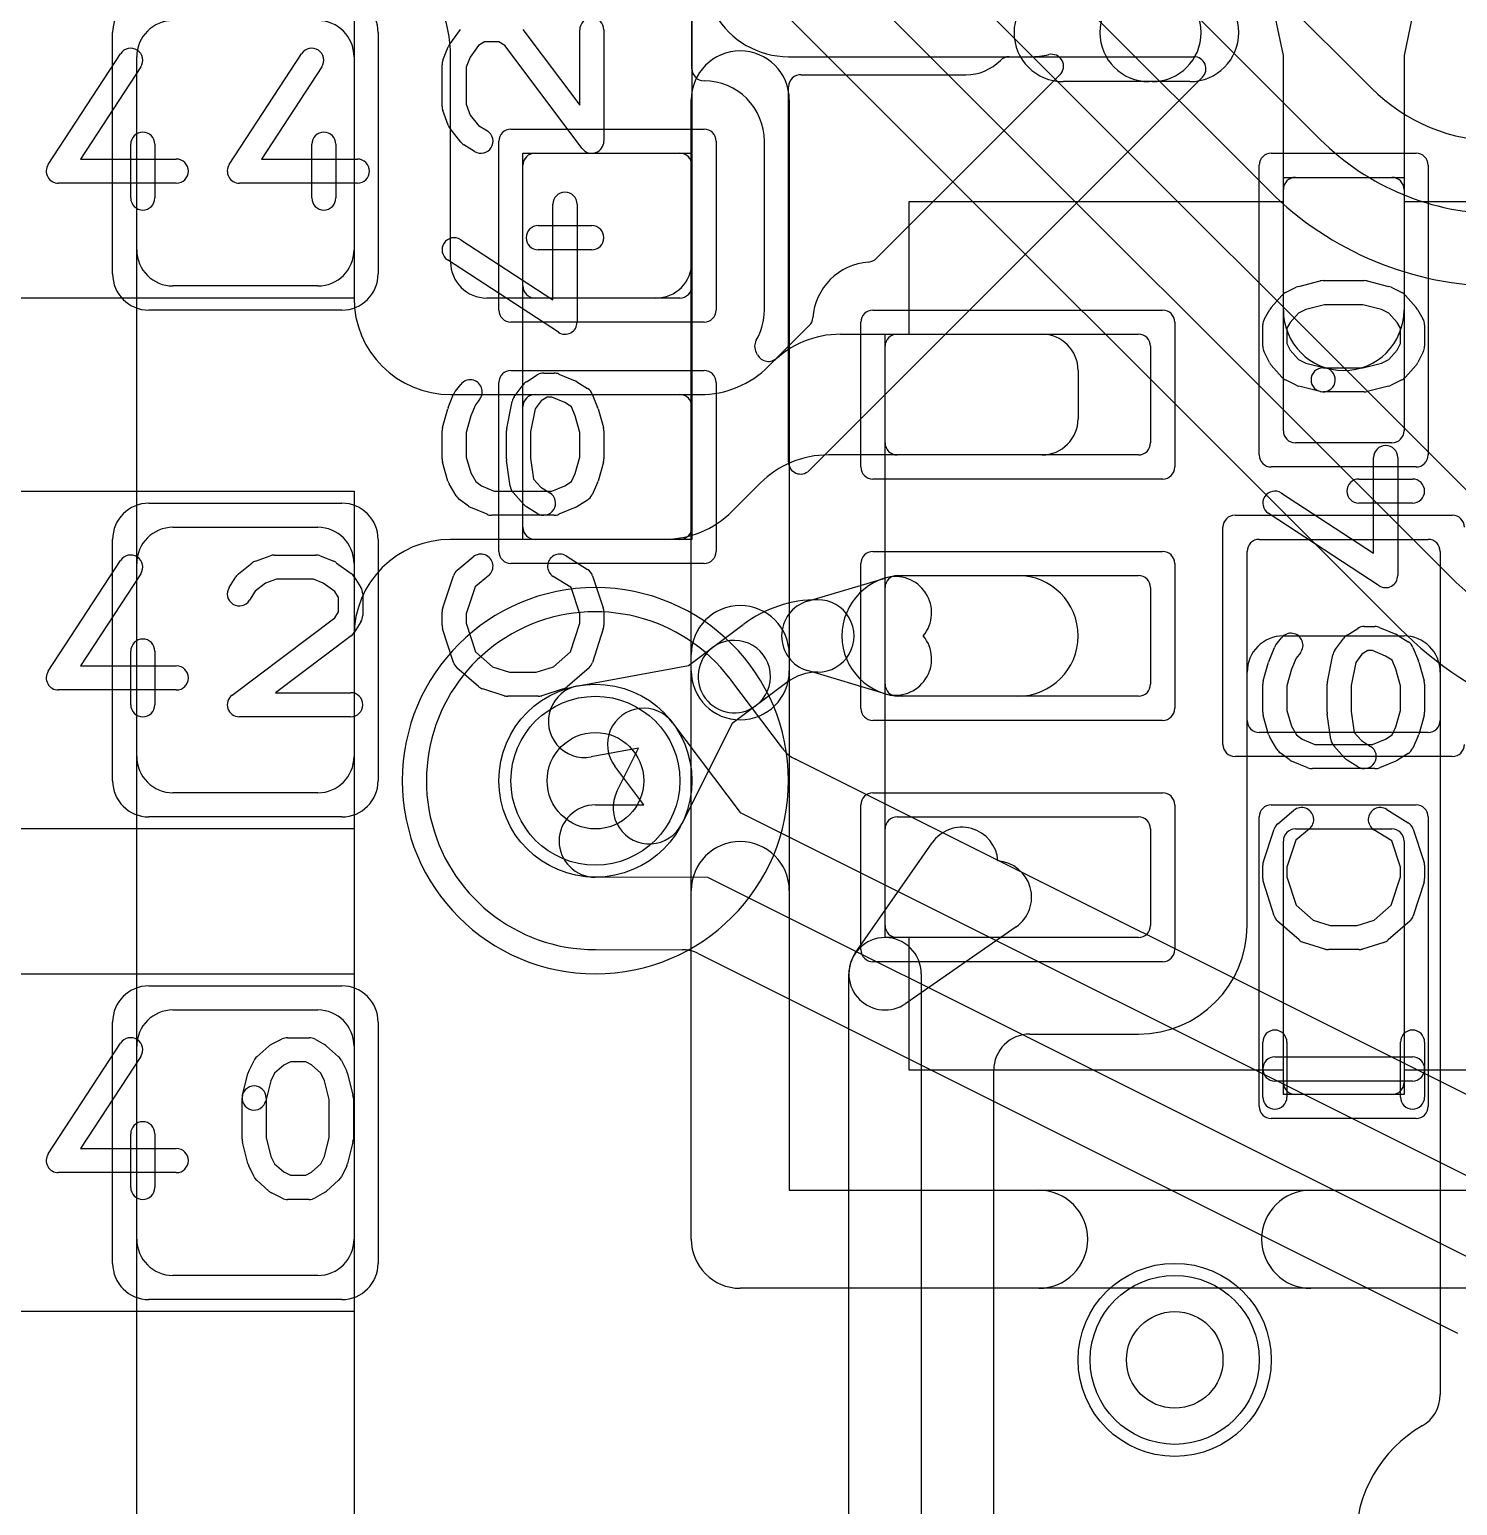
# Model space of a CAD drawing. Extents: x -3.9 to 29.3, y -3.9 to 20.
# Drawn here: x 5.028 to 7.986, y 4.298 to 7.356 of the extents above; entities that cross this region are included whole.
import ezdxf

# ---------------------------------------------------------------- set-up
doc = ezdxf.new("R2010")
doc.units = 0
for name, color, linetype in [('Hole', 1, 'CONTINUOUS'), ('L1', 3, 'CONTINUOUS'), ('L2', 3, 'CONTINUOUS'), ('L3', 3, 'CONTINUOUS'), ('L4', 3, 'CONTINUOUS'), ('MetalMask-A', 176, 'CONTINUOUS'), ('PartsArea-A', 111, 'CONTINUOUS'), ('PartsSilk-A', 221, 'CONTINUOUS'), ('Resist-A', 2, 'CONTINUOUS'), ('Resist-B', 2, 'CONTINUOUS'), ('Silk-A', 140, 'CONTINUOUS')]:
    doc.layers.add(name, color=color, linetype=linetype)

msp = doc.modelspace()

# ---------------------------------------------------------------- linework, layer by layer
at = {"layer": 'Hole'}
for centre in [(6.2, 5.8), (7.4, 4.6)]:
    msp.add_circle(centre, 0.1, dxfattribs=at)
at = {"layer": 'L1'}
for p, q in [((7.625, 7.30281), (7.57868, 7.52499)), ((7.92132, 7.52499), (7.875, 7.30281)), ((6.4, 7.39499), (6.4, 6.87501)), ((5.25, 3.7), (5.25, 7.30003)), ((5.25, 6.9), (5.25, 7.3)), ((5.7, 7.30003), (5.7, 6.8)), ((5.7, 7.3), (5.7, 6.9)), ((5.90004, 6.87501), (5.90004, 7.3)), ((7.625, 6.775), (7.625, 7.30281)), ((7.875, 7.30281), (7.875, 6.775)), ((6.075, 7.1), (6.375, 7.1)), ((6.05, 6.825), (6.05, 7.075)), ((6.4, 7.075), (6.4, 6.825)), ((7.65, 7.05), (7.85, 7.05)), ((7.625, 6.525), (7.625, 7.025)), ((7.875, 7.025), (7.875, 6.525)), ((5.625, 6.825), (5.325, 6.825)), ((6.32503, 6.80004), (5.97501, 6.80004)), ((6.375, 6.8), (6.075, 6.8)), ((6.70784, 6.725), (7.12503, 6.725)), ((6.8, 6.5), (6.8, 6.7)), ((6.825, 6.725), (7.325, 6.725)), ((7.35, 6.7), (7.35, 6.5)), ((6.55858, 6.65858), (6.56642, 6.66642)), ((7.2, 6.65003), (7.2, 6.54997)), ((5.9, 6.6), (6.41716, 6.6)), ((6.05, 6.325), (6.05, 6.575)), ((6.075, 6.6), (6.375, 6.6)), ((6.4, 6.575), (6.4, 6.325)), ((7.85, 6.5), (7.65, 6.5)), ((7.12503, 6.475), (6.68284, 6.475)), ((7.325, 6.475), (6.825, 6.475)), ((6.54142, 6.41642), (6.48358, 6.35858)), ((5.325, 6.325), (5.625, 6.325)), ((6.34216, 6.3), (5.9, 6.3)), ((6.375, 6.3), (6.075, 6.3)), ((7.575, 6.3), (7.925, 6.3)), ((7.55, 5.925), (7.55, 6.275)), ((7.95, 6.275), (7.95, 5.925)), ((5.25, 5.85), (5.25, 6.25)), ((5.7, 6.25), (5.7, 5.85)), ((6.63928, 6.17187), (6.79999, 6.21978)), ((6.825, 6.225), (7.325, 6.225)), ((6.83571, 6.225), (7.075, 6.225)), ((6.8, 6), (6.8, 6.2)), ((7.35, 6.2), (7.35, 6)), ((6.44271, 6.07579), (6.50644, 6.12358)), ((5.7, 6.1), (5.7, 3.7)), ((7.62501, 6.1), (7.87499, 6.1)), ((6.39313, 6.0386), (6.44271, 6.07579)), ((6.16405, 5.99674), (6.39313, 6.0386)), ((6.79999, 5.98022), (6.63928, 6.02813)), ((7.55004, 5.5), (7.55004, 6.02503)), ((7.94996, 6.02503), (7.94996, 4.52809)), ((6.59644, 6.00358), (6.53271, 5.95579)), ((7.325, 5.975), (6.825, 5.975)), ((7.075, 5.975), (6.83571, 5.975)), ((6.53271, 5.95579), (6.48312, 5.9186)), ((6.48312, 5.9186), (6.37881, 5.7104)), ((7.925, 5.9), (7.575, 5.9)), ((6.2896, 5.8672), (6.19101, 5.84918)), ((6.24471, 5.7776), (6.2896, 5.8672)), ((5.625, 5.775), (5.325, 5.775)), ((6.825, 5.725), (7.325, 5.725)), ((6.8, 5.5), (6.8, 5.7)), ((7.35, 5.7), (7.35, 5.5)), ((7.65, 5.7), (7.85, 5.7)), ((6.73843, 5.44282), (6.89738, 5.67136)), ((7.625, 5.175), (7.625, 5.675)), ((7.875, 5.675), (7.875, 5.175)), ((7.325, 5.475), (6.825, 5.475)), ((7.07136, 5.49738), (6.84282, 5.33843)), ((6.725, 4), (6.725, 5.4)), ((6.875, 5.4), (6.875, 4)), ((5.325, 5.325), (5.625, 5.325)), ((7.10001, 5.27496), (7.325, 5.27496)), ((5.25, 4.85), (5.25, 5.25)), ((5.7, 5.25), (5.7, 4.85)), ((7.02504, 2.77497), (7.02504, 5.19999)), ((7.85, 5.15), (7.65, 5.15)), ((5.625, 4.775), (5.325, 4.775))]:
    msp.add_line(p, q, dxfattribs=at)
for centre in [(6.2, 5.8), (7.4, 4.6)]:
    msp.add_circle(centre, 0.2, dxfattribs=at)
for centre, radius, start, end in [((5.625, 7.3), 0.27504, 0, 90), ((5.32497, 7.30003), 0.07497, 90, 180), ((5.325, 7.3), 0.075, 90, 180), ((5.625, 7.3), 0.075, 0, 90), ((5.62503, 7.30003), 0.07497, 0, 90), ((6.075, 7.075), 0.025, 90, 180), ((6.375, 7.075), 0.025, 0, 90), ((7.65, 7.025), 0.025, 90, 180), ((7.85, 7.025), 0.025, 0, 90), ((5.325, 6.9), 0.075, 180, -90), ((5.625, 6.9), 0.075, -90, 0), ((5.97501, 6.87501), 0.07497, 180, -90), ((6.32503, 6.87501), 0.07497, -90, 0), ((6.075, 6.825), 0.025, 180, -90), ((6.375, 6.825), 0.025, -90, 0), ((5.9, 6.8), 0.2, 180, -90), ((7.75, 6.775), 0.125, 180, 0), ((6.70784, 6.525), 0.2, 90, 135), ((6.825, 6.7), 0.025, 90, 180), ((7.12503, 6.65003), 0.07497, 0, 90), ((7.325, 6.7), 0.025, 0, 90), ((6.41716, 6.8), 0.2, -90, -45), ((6.075, 6.575), 0.025, 90, 180), ((6.375, 6.575), 0.025, 0, 90), ((7.12503, 6.54997), 0.07497, -90, 0), ((7.65, 6.525), 0.025, 180, -90), ((7.85, 6.525), 0.025, -90, 0), ((6.825, 6.5), 0.025, 180, -90), ((7.325, 6.5), 0.025, -90, 0), ((6.68284, 6.275), 0.2, 90, 135), ((6.34216, 6.5), 0.2, -90, -45), ((5.325, 6.25), 0.075, 90, 180), ((5.625, 6.25), 0.075, 0, 90), ((5.9, 6.1), 0.2, 90, 180), ((6.075, 6.325), 0.025, 180, -90), ((6.375, 6.325), 0.025, -90, 0), ((7.575, 6.275), 0.025, 90, 180), ((7.925, 6.275), 0.025, 0, 90), ((6.83571, 6.1), 0.125, 90, -90), ((6.82142, 6.14791), 0.075, -39.70384, 106.60009), ((6.825, 6.2), 0.025, 90, 180), ((7.075, 6.1), 0.125, -90, 90), ((7.325, 6.2), 0.025, 0, 90), ((6.66071, 5.91788), 0.25712, 90.00223, 126.86864), ((6.66071, 6.1), 0.075, 106.60338, -106.60338), ((6.6607, 6.1), 0.075, -90, 90.00315), ((6.48771, 6.01579), 0.075, -53.1301, 126.87085), ((6.82142, 6.05209), 0.075, -106.60338, 39.70384), ((7.62501, 6.02503), 0.07497, 90, 180), ((7.87499, 6.02503), 0.07497, 0, 90), ((6.48771, 6.01579), 0.075, 126.8699, -53.13442), ((6.66071, 5.91788), 0.10712, 90.00535, 126.86776), ((6.17753, 5.92296), 0.075, 100.35404, -79.64361), ((6.825, 6), 0.025, 180, -90), ((7.325, 6), 0.025, -90, 0), ((7.575, 5.925), 0.025, 180, -90), ((7.925, 5.925), 0.025, -90, 0), ((5.325, 5.85), 0.075, 180, -90), ((5.625, 5.85), 0.075, -90, 0), ((6.31176, 5.744), 0.075, 153.3837, -26.6121), ((6.825, 5.7), 0.025, 90, 180), ((7.325, 5.7), 0.025, 0, 90), ((6.95895, 5.62854), 0.075, 3.99853, 145.18131), ((7.65, 5.675), 0.025, 90, 180), ((7.85, 5.675), 0.025, 0, 90), ((7.02854, 5.55895), 0.075, -55.1826, 86.00147), ((6.8, 5.4), 0.075, 0, 180), ((6.825, 5.5), 0.025, 180, -90), ((7.325, 5.5), 0.22504, -90, 0), ((7.325, 5.5), 0.025, -90, 0), ((6.8, 5.4), 0.075, 145.1826, -55.1826), ((5.325, 5.25), 0.075, 90, 180), ((5.625, 5.25), 0.075, 0, 90), ((7.10001, 5.19999), 0.07497, 90, 180), ((7.65, 5.175), 0.025, 180, -90), ((7.85, 5.175), 0.025, -90, 0), ((5.325, 4.85), 0.075, 180, -90), ((5.625, 4.85), 0.075, -90, 0), ((7.87498, 4.52809), 0.07498, -59.99163, 0), ((8.05, 4.22497), 0.27504, 120.00017, 179.99375)]:
    msp.add_arc(centre, radius, start, end, dxfattribs=at)
at = {"layer": 'L2'}
msp.add_circle((7.4, 4.6), 0.2, dxfattribs=at)
for start, end in [(90, -90), (-90, 90)]:
    msp.add_arc((6.2, 5.8), 0.40004, start, end, dxfattribs=at)
at = {"layer": 'L3'}
msp.add_circle((7.4, 4.6), 0.2, dxfattribs=at)
for start, end in [(90, -90), (-90, 90)]:
    msp.add_arc((6.2, 5.8), 0.40004, start, end, dxfattribs=at)
at = {"layer": 'L4'}
for p, q in [((7.80765, 7.23487), (6.50986, 8.53264)), ((6.40377, 8.42655), (7.70155, 7.12877)), ((7.59549, 7.02271), (6.2977, 8.32048)), ((6.1916, 8.21448), (8.07729, 6.32877)), ((7.97123, 6.22271), (6.08553, 8.10841)), ((5.97944, 8.00232), (7.86513, 6.11662)), ((6.58723, 5.86737), (6.48085, 6.00893)), ((6.3599, 5.92013), (6.49978, 5.73396)), ((8.18699, 5.05811), (6.61429, 5.84448)), ((6.30017, 5.74992), (6.23998, 5.83003)), ((6.19996, 5.75), (6.30017, 5.74992)), ((6.49978, 5.73396), (8.16731, 4.9002)), ((6.43269, 5.5998), (6.19984, 5.6)), ((8.10022, 4.76604), (6.43269, 5.5998)), ((6.19971, 5.44996), (6.2, 5.44996)), ((6.20006, 5.44996), (6.37949, 5.44981)), ((6.41303, 5.44189), (7.98571, 4.65554))]:
    msp.add_line(p, q, dxfattribs=at)
for centre in [(6.2, 5.8), (7.4, 4.6)]:
    msp.add_circle(centre, 0.2, dxfattribs=at)
for centre, radius, start, end in [((8.07279, 7.5), 0.37496, -135.00108, -90), ((8.07279, 7.5), 0.525, -135.00077, -90), ((8.07279, 7.5), 0.675, -135.0006, -90), ((8.44853, 6.7), 0.675, -135.0006, -90), ((6.2, 5.8), 0.35004, 37.05781, -90.08184), ((8.44853, 6.7), 0.82504, -135.00098, -90), ((6.53957, 6.05558), 0.07497, -143.45568, -142.80605), ((6.53962, 6.05552), 0.07497, -142.86568, -142.53858), ((6.2, 5.8), 0.35004, 36.69541, 36.84862), ((6.54078, 6.05397), 0.07497, -143.30283, -143.07355), ((6.29994, 5.87508), 0.075, 36.91879, -143.08024), ((6.64782, 5.91154), 0.07498, -143.90802, -116.56505), ((6.1999, 5.675), 0.075, 89.95416, -90.04803), ((6.19939, 5.37499), 0.07497, 89.90065, 89.91593), ((6.1999, 5.675), 0.22504, -90.09675, -90.04837), ((6.2, 5.37499), 0.07497, 89.95414, 90), ((6.37949, 5.37484), 0.07497, 63.42469, 90)]:
    msp.add_arc(centre, radius, start, end, dxfattribs=at)
at = {"layer": 'MetalMask-A'}
for p, q in [((5.25, 6.9), (5.25, 7.3)), ((5.7, 7.3), (5.7, 6.9)), ((6.075, 7.1), (6.375, 7.1)), ((6.05, 6.825), (6.05, 7.075)), ((6.4, 7.075), (6.4, 6.825)), ((7.65, 7.05), (7.85, 7.05)), ((7.625, 6.525), (7.625, 7.025)), ((7.875, 7.025), (7.875, 6.525)), ((5.625, 6.825), (5.325, 6.825)), ((6.375, 6.8), (6.075, 6.8)), ((6.8, 6.5), (6.8, 6.7)), ((6.825, 6.725), (7.325, 6.725)), ((7.35, 6.7), (7.35, 6.5)), ((6.05, 6.325), (6.05, 6.575)), ((6.075, 6.6), (6.375, 6.6)), ((6.4, 6.575), (6.4, 6.325)), ((7.85, 6.5), (7.65, 6.5)), ((7.325, 6.475), (6.825, 6.475)), ((5.325, 6.325), (5.625, 6.325)), ((6.375, 6.3), (6.075, 6.3)), ((7.575, 6.3), (7.925, 6.3)), ((7.55, 5.925), (7.55, 6.275)), ((7.95, 6.275), (7.95, 5.925)), ((5.25, 5.85), (5.25, 6.25)), ((5.7, 6.25), (5.7, 5.85)), ((6.825, 6.225), (7.325, 6.225)), ((6.8, 6), (6.8, 6.2)), ((7.35, 6.2), (7.35, 6)), ((7.325, 5.975), (6.825, 5.975)), ((7.925, 5.9), (7.575, 5.9)), ((5.625, 5.775), (5.325, 5.775)), ((6.825, 5.725), (7.325, 5.725)), ((6.8, 5.5), (6.8, 5.7)), ((7.35, 5.7), (7.35, 5.5)), ((7.65, 5.7), (7.85, 5.7)), ((7.625, 5.175), (7.625, 5.675)), ((7.875, 5.675), (7.875, 5.175)), ((7.325, 5.475), (6.825, 5.475)), ((5.325, 5.325), (5.625, 5.325)), ((5.25, 4.85), (5.25, 5.25)), ((5.7, 5.25), (5.7, 4.85)), ((7.85, 5.15), (7.65, 5.15)), ((5.625, 4.775), (5.325, 4.775))]:
    msp.add_line(p, q, dxfattribs=at)
for centre, radius, start, end in [((5.325, 7.3), 0.075, 90, 180), ((5.625, 7.3), 0.075, 0, 90), ((6.075, 7.075), 0.025, 90, 180), ((6.375, 7.075), 0.025, 0, 90), ((7.65, 7.025), 0.025, 90, 180), ((7.85, 7.025), 0.025, 0, 90), ((5.325, 6.9), 0.075, 180, -90), ((5.625, 6.9), 0.075, -90, 0), ((6.075, 6.825), 0.025, 180, -90), ((6.375, 6.825), 0.025, -90, 0), ((6.825, 6.7), 0.025, 90, 180), ((7.325, 6.7), 0.025, 0, 90), ((6.075, 6.575), 0.025, 90, 180), ((6.375, 6.575), 0.025, 0, 90), ((7.65, 6.525), 0.025, 180, -90), ((7.85, 6.525), 0.025, -90, 0), ((6.825, 6.5), 0.025, 180, -90), ((7.325, 6.5), 0.025, -90, 0), ((5.325, 6.25), 0.075, 90, 180), ((5.625, 6.25), 0.075, 0, 90), ((6.075, 6.325), 0.025, 180, -90), ((6.375, 6.325), 0.025, -90, 0), ((7.575, 6.275), 0.025, 90, 180), ((7.925, 6.275), 0.025, 0, 90), ((6.825, 6.2), 0.025, 90, 180), ((7.325, 6.2), 0.025, 0, 90), ((6.825, 6), 0.025, 180, -90), ((7.325, 6), 0.025, -90, 0), ((7.575, 5.925), 0.025, 180, -90), ((7.925, 5.925), 0.025, -90, 0), ((5.325, 5.85), 0.075, 180, -90), ((5.625, 5.85), 0.075, -90, 0), ((6.825, 5.7), 0.025, 90, 180), ((7.325, 5.7), 0.025, 0, 90), ((7.65, 5.675), 0.025, 90, 180), ((7.85, 5.675), 0.025, 0, 90), ((6.825, 5.5), 0.025, 180, -90), ((7.325, 5.5), 0.025, -90, 0), ((5.325, 5.25), 0.075, 90, 180), ((5.625, 5.25), 0.075, 0, 90), ((7.65, 5.175), 0.025, 180, -90), ((7.85, 5.175), 0.025, -90, 0), ((5.325, 4.85), 0.075, 180, -90), ((5.625, 4.85), 0.075, -90, 0)]:
    msp.add_arc(centre, radius, start, end, dxfattribs=at)
at = {"layer": 'PartsArea-A'}
for p, q in [((5.7, 7.4), (5.7, 6.8)), ((6.05, 6.3), (6.05, 7.1)), ((6.05, 7.1), (6.4, 7.1)), ((6.4, 7.1), (6.4, 6.3)), ((7.625, 7), (7.625, 7.05)), ((7.625, 7.05), (7.875, 7.05)), ((7.875, 7.05), (7.875, 7)), ((6.85, 6.725), (6.85, 7)), ((6.85, 7), (7.625, 7)), ((7.875, 7), (8.65, 7)), ((5.7, 6.8), (4.4, 6.8)), ((6.8, 6.725), (6.85, 6.725)), ((6.8, 5.475), (6.8, 6.725)), ((4.4, 6.4), (5.7, 6.4)), ((5.7, 6.4), (5.7, 5.7)), ((6.4, 6.3), (6.05, 6.3)), ((5.7, 5.7), (4.4, 5.7)), ((6.85, 5.475), (6.8, 5.475)), ((6.85, 5.2), (6.85, 5.475)), ((4.4, 5.4), (5.7, 5.4)), ((5.7, 5.4), (5.7, 4.7)), ((7.625, 5.2), (6.85, 5.2)), ((7.625, 5.15), (7.625, 5.2)), ((8.65, 5.2), (7.875, 5.2)), ((7.875, 5.2), (7.875, 5.15)), ((7.875, 5.15), (7.625, 5.15)), ((5.7, 4.7), (4.4, 4.7))]:
    msp.add_line(p, q, dxfattribs=at)
at = {"layer": 'PartsSilk-A'}
for p, q in [((5.8983, 7.32581), (5.92052, 7.35637)), ((6.04961, 7.3567), (6.16759, 7.19983)), ((6.16759, 7.19983), (6.16759, 7.35556)), ((6.21759, 7.35556), (6.21759, 7.125)), ((5.8842, 7.29261), (5.89531, 7.32039)), ((5.95811, 7.32304), (5.94057, 7.29893)), ((5.97013, 7.33056), (5.95811, 7.32304)), ((6.00024, 7.33056), (5.97013, 7.33056)), ((6.01244, 7.32293), (6.00024, 7.33056)), ((6.17261, 7.10997), (6.01244, 7.32293)), ((5.06657, 7.07663), (5.21657, 7.30626)), ((5.25843, 7.27892), (5.13369, 7.08796)), ((5.44157, 7.07663), (5.59157, 7.30626)), ((5.63343, 7.27892), (5.50869, 7.08796)), ((5.88241, 7.19722), (5.88241, 7.28333)), ((5.94057, 7.29893), (5.93241, 7.27852)), ((5.93241, 7.27852), (5.93241, 7.20162)), ((7.05686, 7.3), (7.43964, 7.3)), ((6.63241, 7.2625), (6.96759, 7.2625)), ((7.45732, 7.25732), (6.64268, 6.44268)), ((7.4312, 7.2484), (7.1688, 7.2484)), ((6.6, 6.46036), (6.6, 7.23772)), ((5.89503, 7.15813), (5.88392, 7.18868)), ((5.93241, 7.20162), (5.94061, 7.17908)), ((6.3984, 4.85), (6.3984, 7.21048)), ((6.6016, 7.21048), (6.6016, 4.9516)), ((5.94061, 7.17908), (5.9576, 7.15783)), ((5.9576, 7.15783), (5.97621, 7.1462)), ((5.92122, 7.12327), (5.899, 7.15105)), ((5.2375, 7.00741), (5.2375, 7.11852)), ((5.2875, 7.11852), (5.2875, 7.00741)), ((5.6125, 7.00741), (5.6125, 7.11852)), ((5.6625, 7.11852), (5.6625, 7.00741)), ((5.94971, 7.1038), (5.92749, 7.11769)), ((5.13369, 7.08796), (5.33194, 7.08796)), ((5.50869, 7.08796), (5.70694, 7.08796)), ((5.33194, 7.03796), (5.0875, 7.03796)), ((5.70694, 7.03796), (5.4625, 7.03796)), ((6.11204, 6.79619), (6.11204, 6.99444)), ((6.16204, 6.99444), (6.16204, 6.75)), ((6.08148, 6.95), (6.19259, 6.95)), ((5.92108, 6.92093), (6.11204, 6.79619)), ((6.19259, 6.9), (6.08148, 6.9)), ((6.12337, 6.72907), (5.89374, 6.87907)), ((7.62956, 6.81125), (7.65178, 6.82236)), ((7.6569, 6.82425), (7.70135, 6.83536)), ((7.70741, 6.83611), (7.79259, 6.83611)), ((7.79865, 6.83536), (7.8431, 6.82425)), ((7.84822, 6.82236), (7.87044, 6.81125)), ((7.59983, 6.7805), (7.62205, 6.8055)), ((7.87795, 6.8055), (7.90017, 6.7805)), ((7.5857, 6.75684), (7.59681, 6.77629)), ((7.65623, 6.76868), (7.63894, 6.74923)), ((7.67169, 6.77641), (7.65623, 6.76868)), ((7.71049, 6.78611), (7.67169, 6.77641)), ((7.78951, 6.78611), (7.71049, 6.78611)), ((7.82831, 6.77641), (7.78951, 6.78611)), ((7.84377, 6.76868), (7.82831, 6.77641)), ((7.86106, 6.74923), (7.84377, 6.76868)), ((7.90319, 6.77629), (7.9143, 6.75684)), ((7.58241, 6.7), (7.58241, 6.74444)), ((7.63894, 6.74923), (7.63241, 6.7378)), ((7.63241, 6.7378), (7.63241, 6.7059)), ((7.86759, 6.7378), (7.86106, 6.74923)), ((7.86759, 6.7059), (7.86759, 6.7378)), ((7.91759, 6.74444), (7.91759, 6.7)), ((7.63241, 6.7059), (7.6394, 6.69192)), ((7.8606, 6.69192), (7.86759, 6.7059)), ((7.59616, 6.6666), (7.58505, 6.68882)), ((7.6394, 6.69192), (7.65623, 6.67299)), ((7.65623, 6.67299), (7.67169, 6.66526)), ((7.82831, 6.66526), (7.84377, 6.67299)), ((7.84377, 6.67299), (7.8606, 6.69192)), ((7.91495, 6.68882), (7.90384, 6.6666)), ((6.05713, 6.62676), (6.07935, 6.64064)), ((6.09259, 6.64444), (6.11481, 6.64444)), ((6.12442, 6.64252), (6.15776, 6.62864)), ((7.62205, 6.63617), (7.59983, 6.66117)), ((7.67169, 6.66526), (7.71347, 6.65481)), ((7.70741, 6.65556), (7.78951, 6.65556)), ((7.78951, 6.65556), (7.82831, 6.66526)), ((7.90017, 6.66117), (7.87795, 6.63617)), ((5.91011, 6.60729), (5.92122, 6.62118)), ((6.03176, 6.59544), (6.05028, 6.62044)), ((6.1614, 6.62676), (6.18362, 6.61287)), ((7.65178, 6.61931), (7.62956, 6.63042)), ((7.70135, 6.60631), (7.6569, 6.61742)), ((7.79259, 6.60556), (7.70741, 6.60556)), ((7.8431, 6.61742), (7.79865, 6.60631)), ((7.87044, 6.63042), (7.84822, 6.61931)), ((5.89531, 6.57317), (5.90642, 6.60095)), ((5.95147, 6.57895), (5.94221, 6.55579)), ((5.96026, 6.58994), (5.95147, 6.57895)), ((6.01623, 6.5299), (6.02734, 6.58546)), ((6.08764, 6.58687), (6.07527, 6.57017)), ((6.09976, 6.59444), (6.08764, 6.58687)), ((6.10981, 6.59444), (6.09976, 6.59444)), ((6.13664, 6.58327), (6.10981, 6.59444)), ((6.15019, 6.5748), (6.13664, 6.58327)), ((6.15779, 6.55579), (6.15019, 6.5748)), ((6.19358, 6.60095), (6.20469, 6.57317)), ((5.88337, 6.53187), (5.89448, 6.57076)), ((5.94221, 6.55579), (5.93241, 6.5215)), ((6.07527, 6.57017), (6.06574, 6.52252)), ((6.16759, 6.5215), (6.15779, 6.55579)), ((6.20552, 6.57076), (6.21663, 6.53187)), ((5.88241, 6.46667), (5.88241, 6.525)), ((5.93241, 6.5215), (5.93241, 6.47017)), ((6.01574, 6.46667), (6.01574, 6.525)), ((6.06574, 6.52252), (6.06574, 6.46842)), ((6.16759, 6.47017), (6.16759, 6.5215)), ((6.21759, 6.525), (6.21759, 6.46667)), ((5.89448, 6.42091), (5.88337, 6.4598)), ((5.93241, 6.47017), (5.94167, 6.43775)), ((6.02339, 6.41041), (6.01598, 6.46319)), ((6.06574, 6.46842), (6.07186, 6.42485)), ((6.15792, 6.43633), (6.16759, 6.47017)), ((6.21663, 6.4598), (6.20552, 6.42091)), ((7.81204, 6.27119), (7.81204, 6.46944)), ((7.86204, 6.46944), (7.86204, 6.225)), ((5.94167, 6.43775), (5.95231, 6.4198)), ((6.07186, 6.42485), (6.08667, 6.40818)), ((6.15063, 6.41992), (6.15792, 6.43633)), ((7.78148, 6.425), (7.89259, 6.425)), ((5.91182, 6.39004), (5.89701, 6.41504)), ((5.95231, 6.4198), (5.96435, 6.41077)), ((5.96435, 6.41077), (5.99019, 6.4)), ((5.99019, 6.4), (6.10981, 6.4)), ((6.05168, 6.37228), (6.02946, 6.39728)), ((6.08667, 6.40818), (6.10584, 6.3962)), ((6.10981, 6.4), (6.13664, 6.41118)), ((6.13664, 6.41118), (6.15063, 6.41992)), ((6.20433, 6.41763), (6.19322, 6.39263)), ((7.62108, 6.39593), (7.81204, 6.27119)), ((5.93685, 6.36889), (5.91833, 6.38278)), ((5.97558, 6.35192), (5.94224, 6.36581)), ((6.07934, 6.3538), (6.05712, 6.36769)), ((6.15776, 6.36581), (6.12442, 6.35192)), ((6.18362, 6.38158), (6.1614, 6.36769)), ((7.89259, 6.375), (7.78148, 6.375)), ((6.11481, 6.35), (5.98519, 6.35)), ((7.82337, 6.20407), (7.59374, 6.35407)), ((5.06657, 6.02663), (5.21657, 6.25626)), ((5.46077, 6.22878), (5.48855, 6.251)), ((5.49563, 6.25497), (5.52618, 6.26608)), ((5.53472, 6.26759), (5.62083, 6.26759)), ((5.63011, 6.2658), (5.65789, 6.25469)), ((5.66331, 6.2517), (5.69387, 6.22948)), ((5.91363, 6.23588), (5.94696, 6.26365)), ((6.13918, 6.26564), (6.18362, 6.23787)), ((5.25843, 6.22892), (5.13369, 6.03796)), ((5.4413, 6.20029), (5.45519, 6.22251)), ((5.51658, 6.20939), (5.49533, 6.1924)), ((5.53912, 6.21759), (5.51658, 6.20939)), ((5.61602, 6.21759), (5.53912, 6.21759)), ((5.63643, 6.20943), (5.61602, 6.21759)), ((5.66054, 6.19189), (5.63643, 6.20943)), ((5.70037, 6.22251), (5.71426, 6.20029)), ((5.88369, 6.1579), (5.90591, 6.22457)), ((5.97896, 6.22523), (5.9511, 6.20202)), ((6.1495, 6.20023), (6.11268, 6.22324)), ((6.19409, 6.22457), (6.21631, 6.1579)), ((5.49533, 6.1924), (5.4837, 6.17379)), ((5.66806, 6.17987), (5.66054, 6.19189)), ((5.66806, 6.14976), (5.66806, 6.17987)), ((5.71806, 6.18704), (5.71806, 6.14259)), ((5.9511, 6.20202), (5.93241, 6.14594)), ((6.16759, 6.14594), (6.1495, 6.20023)), ((5.66043, 6.13756), (5.66806, 6.14976)), ((5.88241, 6.12222), (5.88241, 6.15)), ((6.21759, 6.15), (6.21759, 6.12222)), ((5.44747, 5.97739), (5.66043, 6.13756)), ((5.71426, 6.12934), (5.70037, 6.10712)), ((5.93241, 6.14594), (5.93241, 6.12612)), ((5.93241, 6.12612), (5.95132, 6.06702)), ((6.14868, 6.06702), (6.16759, 6.12612)), ((6.16759, 6.12612), (6.16759, 6.14594)), ((7.79259, 6.11944), (7.81481, 6.11944)), ((7.82442, 6.11752), (7.85776, 6.10364)), ((5.6942, 6.10039), (5.53733, 5.98241)), ((5.90582, 6.04516), (5.8836, 6.1146)), ((6.2164, 6.1146), (6.19418, 6.04516)), ((7.61011, 6.08229), (7.62122, 6.09618)), ((7.73176, 6.07044), (7.75028, 6.09544)), ((7.75713, 6.10176), (7.77935, 6.11564)), ((7.8614, 6.10176), (7.88362, 6.08787)), ((5.2375, 5.95741), (5.2375, 6.06852)), ((5.2875, 6.06852), (5.2875, 5.95741)), ((5.95132, 6.06702), (5.98656, 6.03618)), ((6.11344, 6.03618), (6.14868, 6.06702)), ((7.59531, 6.04817), (7.60642, 6.07595)), ((7.66026, 6.06494), (7.65147, 6.05395)), ((7.71623, 6.0049), (7.72734, 6.06046)), ((7.78764, 6.06187), (7.77527, 6.04517)), ((7.79976, 6.06944), (7.78764, 6.06187)), ((7.80981, 6.06944), (7.79976, 6.06944)), ((7.83664, 6.05827), (7.80981, 6.06944)), ((7.85019, 6.0498), (7.83664, 6.05827)), ((7.89358, 6.07595), (7.90469, 6.04817)), ((5.13369, 6.03796), (5.33194, 6.03796)), ((5.95761, 5.99508), (5.91317, 6.03397)), ((5.98656, 6.03618), (6.02234, 6.025)), ((6.02234, 6.025), (6.07766, 6.025)), ((6.07766, 6.025), (6.11344, 6.03618)), ((6.18683, 6.03397), (6.14239, 5.99508)), ((7.58337, 6.00687), (7.59448, 6.04576)), ((7.64221, 6.03079), (7.63241, 5.9965)), ((7.65147, 6.05395), (7.64221, 6.03079)), ((7.77527, 6.04517), (7.76574, 5.99752)), ((7.85779, 6.03079), (7.85019, 6.0498)), ((7.86759, 5.9965), (7.85779, 6.03079)), ((7.90552, 6.04576), (7.91663, 6.00687)), ((7.58241, 5.94167), (7.58241, 6)), ((7.63241, 5.9965), (7.63241, 5.94517)), ((7.71574, 5.94167), (7.71574, 6)), ((7.76574, 5.99752), (7.76574, 5.94342)), ((7.86759, 5.94517), (7.86759, 5.9965)), ((7.91759, 6), (7.91759, 5.94167)), ((5.33194, 5.98796), (5.0875, 5.98796)), ((5.53733, 5.98241), (5.69306, 5.98241)), ((6.01106, 5.97614), (5.96661, 5.99003)), ((6.08148, 5.975), (6.01852, 5.975)), ((6.13339, 5.99003), (6.08894, 5.97614)), ((7.59448, 5.89591), (7.58337, 5.9348)), ((7.63241, 5.94517), (7.64167, 5.91275)), ((7.72339, 5.88541), (7.71598, 5.93819)), ((7.76574, 5.94342), (7.77186, 5.89985)), ((7.85792, 5.91133), (7.86759, 5.94517)), ((7.91663, 5.9348), (7.90552, 5.89591)), ((5.69306, 5.93241), (5.4625, 5.93241)), ((7.64167, 5.91275), (7.65231, 5.8948)), ((7.85063, 5.89492), (7.85792, 5.91133)), ((7.61182, 5.86504), (7.59701, 5.89004)), ((7.65231, 5.8948), (7.66435, 5.88577)), ((7.66435, 5.88577), (7.69019, 5.875)), ((7.69019, 5.875), (7.80981, 5.875)), ((7.75168, 5.84728), (7.72946, 5.87228)), ((7.77186, 5.89985), (7.78667, 5.88318)), ((7.78667, 5.88318), (7.80584, 5.8712)), ((7.80981, 5.875), (7.83664, 5.88618)), ((7.83664, 5.88618), (7.85063, 5.89492)), ((7.90433, 5.89263), (7.89322, 5.86763)), ((7.63685, 5.84389), (7.61833, 5.85778)), ((7.67558, 5.82692), (7.64224, 5.84081)), ((7.77934, 5.8288), (7.75712, 5.84269)), ((7.85776, 5.84081), (7.82442, 5.82692)), ((7.88362, 5.85658), (7.8614, 5.84269)), ((7.81481, 5.825), (7.68519, 5.825)), ((7.61363, 5.71088), (7.64696, 5.73865)), ((7.83918, 5.74064), (7.88362, 5.71287)), ((7.58369, 5.6329), (7.60591, 5.69957)), ((7.67896, 5.70023), (7.6511, 5.67702)), ((7.8495, 5.67523), (7.81268, 5.69824)), ((7.89409, 5.69957), (7.91631, 5.6329)), ((7.6511, 5.67702), (7.63241, 5.62094)), ((7.86759, 5.62094), (7.8495, 5.67523)), ((7.58241, 5.59722), (7.58241, 5.625)), ((7.63241, 5.62094), (7.63241, 5.60112)), ((7.63241, 5.60112), (7.65132, 5.54202)), ((7.84868, 5.54202), (7.86759, 5.60112)), ((7.86759, 5.60112), (7.86759, 5.62094)), ((7.91759, 5.625), (7.91759, 5.59722)), ((7.60582, 5.52016), (7.5836, 5.5896)), ((7.9164, 5.5896), (7.89418, 5.52016)), ((7.65132, 5.54202), (7.68656, 5.51118)), ((7.81344, 5.51118), (7.84868, 5.54202)), ((7.65761, 5.47008), (7.61317, 5.50897)), ((7.68656, 5.51118), (7.72234, 5.5)), ((7.77766, 5.5), (7.81344, 5.51118)), ((7.88683, 5.50897), (7.84239, 5.47008)), ((7.72234, 5.5), (7.77766, 5.5)), ((7.71106, 5.45114), (7.66661, 5.46503)), ((7.78148, 5.45), (7.71852, 5.45)), ((7.83339, 5.46503), (7.78894, 5.45114)), ((5.5291, 5.25384), (5.55132, 5.26495)), ((5.5625, 5.26759), (5.60694, 5.26759)), ((5.61934, 5.2643), (5.63879, 5.25319)), ((5.06657, 5.02663), (5.21657, 5.25626)), ((5.49867, 5.22795), (5.52367, 5.25017)), ((5.643, 5.25017), (5.668, 5.22795)), ((7.58241, 5.14444), (7.58241, 5.25833)), ((7.63241, 5.25833), (7.63241, 5.14444)), ((7.86759, 5.14444), (7.86759, 5.25833)), ((7.91759, 5.25833), (7.91759, 5.14444)), ((5.25843, 5.22892), (5.13369, 5.03796)), ((5.48181, 5.19822), (5.49292, 5.22044)), ((5.55442, 5.2106), (5.53549, 5.19377)), ((5.5684, 5.21759), (5.55442, 5.2106)), ((5.6003, 5.21759), (5.5684, 5.21759)), ((5.61173, 5.21106), (5.6003, 5.21759)), ((5.63118, 5.19377), (5.61173, 5.21106)), ((5.67375, 5.22044), (5.68486, 5.19822)), ((7.60741, 5.22778), (7.89259, 5.22778)), ((5.46881, 5.14865), (5.47992, 5.1931)), ((5.52776, 5.17831), (5.51731, 5.13653)), ((5.53549, 5.19377), (5.52776, 5.17831)), ((5.63891, 5.17831), (5.63118, 5.19377)), ((5.64861, 5.13951), (5.63891, 5.17831)), ((5.68675, 5.1931), (5.69786, 5.14865)), ((7.89259, 5.17778), (7.60741, 5.17778)), ((5.46806, 5.05741), (5.46806, 5.14259)), ((5.51806, 5.14259), (5.51806, 5.06049)), ((5.64861, 5.06049), (5.64861, 5.13951)), ((5.69861, 5.14259), (5.69861, 5.05741)), ((5.2375, 4.95741), (5.2375, 5.06852)), ((5.2875, 5.06852), (5.2875, 4.95741)), ((5.47992, 5.0069), (5.46881, 5.05135)), ((5.51806, 5.06049), (5.52776, 5.02169)), ((5.63891, 5.02169), (5.64861, 5.06049)), ((5.69786, 5.05135), (5.68675, 5.0069)), ((5.13369, 5.03796), (5.33194, 5.03796)), ((5.52776, 5.02169), (5.53549, 5.00623)), ((5.63118, 5.00623), (5.63891, 5.02169)), ((5.33194, 4.98796), (5.0875, 4.98796)), ((5.49292, 4.97956), (5.48181, 5.00178)), ((5.53549, 5.00623), (5.55442, 4.9894)), ((5.55442, 4.9894), (5.5684, 4.98241)), ((5.6003, 4.98241), (5.61173, 4.98894)), ((5.61173, 4.98894), (5.63118, 5.00623)), ((5.68486, 5.00178), (5.67375, 4.97956)), ((5.52367, 4.94983), (5.49867, 4.97205)), ((5.5684, 4.98241), (5.6003, 4.98241)), ((5.668, 4.97205), (5.643, 4.94983)), ((5.55132, 4.93505), (5.5291, 4.94616)), ((5.60694, 4.93241), (5.5625, 4.93241)), ((5.63879, 4.94681), (5.61934, 4.9357)), ((6.6016, 4.9516), (8.8984, 4.9516)), ((9, 4.7484), (6.5, 4.7484))]:
    msp.add_line(p, q, dxfattribs=at)
for centre, radius, start, end in [((7.1688, 7.35), 0.1016, 90, -90), ((7.4312, 7.35), 0.1016, -90, 90), ((6.19259, 7.35556), 0.025, 0, 180), ((5.2375, 7.29259), 0.025, -33.14974, 146.84644), ((5.6125, 7.29259), 0.025, -33.14974, 146.84644), ((5.91852, 7.31111), 0.025, 143.98274, 158.20215), ((6.5, 7.21048), 0.1016, 0, 180), ((5.90741, 7.28333), 0.025, 158.2071, 180), ((6.96759, 7.3625), 0.1, -90, -44.42471), ((7.05686, 7.275), 0.025, 90, 135.56727), ((7.43964, 7.275), 0.025, -45, 90), ((6.625, 7.23772), 0.025, 86.60663, 180), ((6.63241, 7.3625), 0.1, -93.39977, -90), ((5.90741, 7.19722), 0.025, 180, -160.01539), ((5.91852, 7.16667), 0.025, -160.02081, -141.34522), ((5.2625, 7.11852), 0.025, 0, 180), ((5.6375, 7.11852), 0.025, 0, 180), ((5.96296, 7.125), 0.025, -122.00538, 57.98998), ((5.94074, 7.13889), 0.025, -141.33303, -122.01002), ((6.19259, 7.125), 0.025, -143.0476, 0), ((5.0875, 7.06296), 0.025, 146.85026, -90), ((5.33194, 7.06296), 0.025, -90, 90), ((5.4625, 7.06296), 0.025, 146.85026, -90), ((5.70694, 7.06296), 0.025, -90, 90), ((5.2625, 7.00741), 0.025, 180, 0), ((5.6375, 7.00741), 0.025, 180, 0), ((6.13704, 6.99444), 0.025, 0, 180), ((6.08148, 6.925), 0.025, 90, -90), ((6.19259, 6.925), 0.025, -90, 90), ((5.90741, 6.9), 0.025, 56.85026, -123.15356), ((7.66296, 6.8), 0.025, 104.03068, 116.56505), ((7.70741, 6.81111), 0.025, 90, 104.03068), ((7.79259, 6.81111), 0.025, 75.96932, 90), ((7.83704, 6.8), 0.025, 63.43495, 75.96932), ((7.64074, 6.78889), 0.025, 116.56505, 138.37217), ((7.85926, 6.78889), 0.025, 41.62783, 63.43495), ((7.61852, 6.76389), 0.025, 138.37217, 150.26649), ((7.88148, 6.76389), 0.025, 29.73351, 41.62783), ((6.13704, 6.75), 0.025, -123.14974, 0), ((7.60741, 6.74444), 0.025, 150.26649, 180), ((7.89259, 6.74444), 0.025, 0, 29.73351), ((7.60741, 6.7), 0.025, 180, -153.43495), ((7.89259, 6.7), 0.025, -26.56505, 0), ((7.61852, 6.67778), 0.025, -153.43495, -138.37217), ((7.88148, 6.67778), 0.025, -41.62783, -26.56505), ((6.09259, 6.61944), 0.025, 90, 121.98594), ((6.11481, 6.61944), 0.025, 67.39424, 90), ((7.64074, 6.65278), 0.025, -138.37217, -116.56505), ((7.70741, 6.63056), 0.025, 90, -90), ((7.70741, 6.63056), 0.025, -104.03068, 75.96679), ((7.85926, 6.65278), 0.025, -63.43495, -41.62783), ((5.92963, 6.59167), 0.025, 141.33303, 158.2071), ((5.94074, 6.60556), 0.025, -38.66697, 141.34522), ((6.07037, 6.60556), 0.025, 121.98594, 143.47387), ((6.14815, 6.60556), 0.025, 57.99462, 67.39424), ((6.17037, 6.59167), 0.025, 21.7929, 57.99462), ((7.66296, 6.64167), 0.025, -116.56505, -104.03068), ((7.79259, 6.63056), 0.025, -90, -75.96932), ((7.83704, 6.64167), 0.025, -75.96932, -63.43495), ((6.05185, 6.58056), 0.025, 143.47387, 168.69456), ((5.91852, 6.56389), 0.025, 158.2071, 164.05146), ((6.18148, 6.56389), 0.025, 15.94854, 21.7929), ((5.90741, 6.525), 0.025, 164.05146, 180), ((6.04074, 6.525), 0.025, 168.69456, 180), ((6.19259, 6.525), 0.025, 0, 15.94854), ((7.83704, 6.46944), 0.025, 0, 180), ((5.90741, 6.46667), 0.025, 180, -164.05146), ((6.04074, 6.46667), 0.025, 180, -171.99953), ((6.19259, 6.46667), 0.025, -15.94854, 0), ((6.625, 6.46036), 0.025, 180, -45), ((7.78148, 6.4), 0.025, 90, -90), ((7.89259, 6.4), 0.025, -90, 90), ((5.91852, 6.42778), 0.025, -164.05146, -149.36248), ((6.04815, 6.41389), 0.025, -171.99953, -138.37217), ((6.09259, 6.375), 0.025, -122.00538, 57.98998), ((6.17037, 6.40278), 0.025, -57.99462, -23.95086), ((6.18148, 6.42778), 0.025, -23.95086, -15.94854), ((7.60741, 6.375), 0.025, 56.85026, -123.15356), ((5.93333, 6.40278), 0.025, -149.36248, -126.8699), ((5.95185, 6.38889), 0.025, -126.8699, -112.60576), ((6.07037, 6.38889), 0.025, -138.37217, -122.00538), ((6.14815, 6.38889), 0.025, -67.39424, -57.99462), ((5.98519, 6.375), 0.025, -112.60576, -90), ((6.11481, 6.375), 0.025, -90, -67.39424), ((5.96296, 6.24444), 0.025, -50.2091, 129.8005), ((6.12593, 6.24444), 0.025, 57.99462, -122.00075), ((5.2375, 6.24259), 0.025, -33.14974, 146.84644), ((5.50417, 6.23148), 0.025, 109.97919, 128.65478), ((5.53472, 6.24259), 0.025, 90, 109.98461), ((5.62083, 6.24259), 0.025, 68.2071, 90), ((5.64861, 6.23148), 0.025, 53.98274, 68.20215), ((5.47639, 6.20926), 0.025, 128.66697, 147.98998), ((5.67917, 6.20926), 0.025, 32.00538, 53.97932), ((5.92963, 6.21667), 0.025, 129.7909, 161.57954), ((6.17037, 6.21667), 0.025, 18.42046, 57.99462), ((7.83704, 6.225), 0.025, -123.14974, 0), ((5.4625, 6.18704), 0.025, 147.99462, -32.01002), ((5.69306, 6.18704), 0.025, 0, 32.01002), ((5.90741, 6.15), 0.025, 161.57954, 180), ((6.19259, 6.15), 0.025, 0, 18.42046), ((5.69306, 6.14259), 0.025, -32.00538, 0), ((5.90741, 6.12222), 0.025, 180, -162.25358), ((6.19259, 6.12222), 0.025, -17.74642, 0), ((7.79259, 6.09444), 0.025, 90, 121.98594), ((7.81481, 6.09444), 0.025, 67.39424, 90), ((5.2625, 6.06852), 0.025, 0, 180), ((5.67917, 6.12037), 0.025, -53.0476, -32.01002), ((7.64074, 6.08056), 0.025, -38.66697, 141.34522), ((7.77037, 6.08056), 0.025, 121.98594, 143.47387), ((7.84815, 6.08056), 0.025, 57.99462, 67.39424), ((7.87037, 6.06667), 0.025, 21.7929, 57.99462), ((7.62963, 6.06667), 0.025, 141.33303, 158.2071), ((7.75185, 6.05556), 0.025, 143.47387, 168.69456), ((5.0875, 6.01296), 0.025, 146.85026, -90), ((5.33194, 6.01296), 0.025, -90, 90), ((5.92963, 6.05278), 0.025, -162.25358, -131.18808), ((6.17037, 6.05278), 0.025, -48.81192, -17.74642), ((7.61852, 6.03889), 0.025, 158.2071, 164.05146), ((7.88148, 6.03889), 0.025, 15.94854, 21.7929), ((5.97407, 6.01389), 0.025, -131.18808, -107.36223), ((6.12593, 6.01389), 0.025, -72.63777, -48.81192), ((7.60741, 6), 0.025, 164.05146, 180), ((7.74074, 6), 0.025, 168.69456, 180), ((7.89259, 6), 0.025, 0, 15.94854), ((5.4625, 5.95741), 0.025, 126.9524, -90), ((5.69306, 5.95741), 0.025, -90, 90), ((6.01852, 6), 0.025, -107.36223, -90), ((6.08148, 6), 0.025, -90, -72.63777), ((5.2625, 5.95741), 0.025, 180, 0), ((7.60741, 5.94167), 0.025, 180, -164.05146), ((7.74074, 5.94167), 0.025, 180, -171.99953), ((7.89259, 5.94167), 0.025, -15.94854, 0), ((7.61852, 5.90278), 0.025, -164.05146, -149.36248), ((7.74815, 5.88889), 0.025, -171.99953, -138.37217), ((7.88148, 5.90278), 0.025, -23.95086, -15.94854), ((7.63333, 5.87778), 0.025, -149.36248, -126.8699), ((7.65185, 5.86389), 0.025, -126.8699, -112.60576), ((7.77037, 5.86389), 0.025, -138.37217, -122.00538), ((7.79259, 5.85), 0.025, -122.00538, 57.98998), ((7.84815, 5.86389), 0.025, -67.39424, -57.99462), ((7.87037, 5.87778), 0.025, -57.99462, -23.95086), ((7.68519, 5.85), 0.025, -112.60576, -90), ((7.81481, 5.85), 0.025, -90, -67.39424), ((7.66296, 5.71944), 0.025, -50.2091, 129.8005), ((7.82593, 5.71944), 0.025, 57.99462, -122.00075), ((7.62963, 5.69167), 0.025, 129.7909, 161.57954), ((7.87037, 5.69167), 0.025, 18.42046, 57.99462), ((7.60741, 5.625), 0.025, 161.57954, 180), ((7.89259, 5.625), 0.025, 0, 18.42046), ((7.60741, 5.59722), 0.025, 180, -162.25358), ((7.89259, 5.59722), 0.025, -17.74642, 0), ((7.62963, 5.52778), 0.025, -162.25358, -131.18808), ((7.87037, 5.52778), 0.025, -48.81192, -17.74642), ((7.67407, 5.48889), 0.025, -131.18808, -107.36223), ((7.71852, 5.475), 0.025, -107.36223, -90), ((7.78148, 5.475), 0.025, -90, -72.63777), ((7.82593, 5.48889), 0.025, -72.63777, -48.81192), ((5.2375, 5.24259), 0.025, -33.14974, 146.84644), ((5.5625, 5.24259), 0.025, 90, 116.56505), ((5.60694, 5.24259), 0.025, 60.26649, 90), ((7.60741, 5.25833), 0.025, 0, 180), ((7.89259, 5.25833), 0.025, 0, 180), ((5.54028, 5.23148), 0.025, 116.56505, 131.62783), ((5.62639, 5.23148), 0.025, 48.37217, 60.26649), ((5.51528, 5.20926), 0.025, 131.62783, 153.43495), ((5.65139, 5.20926), 0.025, 26.56505, 48.37217), ((7.60741, 5.20278), 0.025, 90, -90), ((7.89259, 5.20278), 0.025, -90, 90), ((5.50417, 5.18704), 0.025, 153.43495, 165.96932), ((5.6625, 5.18704), 0.025, 14.03068, 26.56505), ((5.49306, 5.14259), 0.025, 0, 180), ((5.49306, 5.14259), 0.025, 165.96932, -14.03321), ((5.67361, 5.14259), 0.025, 0, 14.03068), ((7.60741, 5.14444), 0.025, 180, 0), ((7.89259, 5.14444), 0.025, 180, 0), ((5.2625, 5.06852), 0.025, 0, 180), ((5.49306, 5.05741), 0.025, 180, -165.96932), ((5.67361, 5.05741), 0.025, -14.03068, 0), ((5.0875, 5.01296), 0.025, 146.85026, -90), ((5.33194, 5.01296), 0.025, -90, 90), ((5.50417, 5.01296), 0.025, -165.96932, -153.43495), ((5.6625, 5.01296), 0.025, -26.56505, -14.03068), ((5.2625, 4.95741), 0.025, 180, 0), ((5.51528, 4.99074), 0.025, -153.43495, -131.62783), ((5.65139, 4.99074), 0.025, -48.37217, -26.56505), ((5.54028, 4.96852), 0.025, -131.62783, -116.56505), ((5.5625, 4.95741), 0.025, -116.56505, -90), ((5.60694, 4.95741), 0.025, -90, -60.26649), ((5.62639, 4.96852), 0.025, -60.26649, -48.37217), ((6.5, 4.85), 0.1016, 180, -90)]:
    msp.add_arc(centre, radius, start, end, dxfattribs=at)
at = {"layer": 'Resist-A'}
for p, q in [((5.2, 6.85), (5.2, 7.35)), ((5.75, 7.35), (5.75, 6.85)), ((6.025, 7.15), (6.425, 7.15)), ((6, 6.775), (6, 7.125)), ((6.45, 7.125), (6.45, 6.775)), ((7.6, 7.1), (7.9, 7.1)), ((7.575, 6.475), (7.575, 7.075)), ((7.925, 7.075), (7.925, 6.475)), ((5.675, 6.775), (5.275, 6.775)), ((6.775, 6.775), (7.375, 6.775)), ((6.425, 6.75), (6.025, 6.75)), ((6.75, 6.45), (6.75, 6.75)), ((7.4, 6.75), (7.4, 6.45)), ((6.025, 6.65), (6.425, 6.65)), ((6, 6.275), (6, 6.625)), ((6.45, 6.625), (6.45, 6.275)), ((7.375, 6.425), (6.775, 6.425)), ((7.9, 6.45), (7.6, 6.45)), ((5.275, 6.375), (5.675, 6.375)), ((7.525, 6.35), (7.975, 6.35)), ((5.2, 5.8), (5.2, 6.3)), ((5.75, 6.3), (5.75, 5.8)), ((7.5, 5.875), (7.5, 6.325)), ((6.775, 6.275), (7.375, 6.275)), ((6.425, 6.25), (6.025, 6.25)), ((6.75, 5.95), (6.75, 6.25)), ((7.4, 6.25), (7.4, 5.95)), ((7.375, 5.925), (6.775, 5.925)), ((7.975, 5.85), (7.525, 5.85)), ((6.75, 5.45), (6.75, 5.75)), ((6.775, 5.775), (7.375, 5.775)), ((7.4, 5.75), (7.4, 5.45)), ((7.6, 5.75), (7.9, 5.75)), ((5.675, 5.725), (5.275, 5.725)), ((7.575, 5.125), (7.575, 5.725)), ((7.925, 5.725), (7.925, 5.125)), ((7.375, 5.425), (6.775, 5.425)), ((5.275, 5.375), (5.675, 5.375)), ((5.2, 4.8), (5.2, 5.3)), ((5.75, 5.3), (5.75, 4.8)), ((7.9, 5.1), (7.6, 5.1)), ((5.675, 4.725), (5.275, 4.725))]:
    msp.add_line(p, q, dxfattribs=at)
for centre in [(6.2, 5.8), (7.4, 4.6)]:
    msp.add_circle(centre, 0.175, dxfattribs=at)
for centre, radius, start, end in [((5.275, 7.35), 0.075, 90, 180), ((5.675, 7.35), 0.075, 0, 90), ((6.025, 7.125), 0.025, 90, 180), ((6.425, 7.125), 0.025, 0, 90), ((7.6, 7.075), 0.025, 90, 180), ((7.9, 7.075), 0.025, 0, 90), ((5.275, 6.85), 0.075, 180, -90), ((5.675, 6.85), 0.075, -90, 0), ((6.025, 6.775), 0.025, 180, -90), ((6.425, 6.775), 0.025, -90, 0), ((6.775, 6.75), 0.025, 90, 180), ((7.375, 6.75), 0.025, 0, 90), ((6.025, 6.625), 0.025, 90, 180), ((6.425, 6.625), 0.025, 0, 90), ((7.6, 6.475), 0.025, 180, -90), ((7.9, 6.475), 0.025, -90, 0), ((6.775, 6.45), 0.025, 180, -90), ((7.375, 6.45), 0.025, -90, 0), ((5.275, 6.3), 0.075, 90, 180), ((5.675, 6.3), 0.075, 0, 90), ((7.525, 6.325), 0.025, 90, 180), ((7.975, 6.325), 0.025, 0, 90), ((6.025, 6.275), 0.025, 180, -90), ((6.425, 6.275), 0.025, -90, 0), ((6.775, 6.25), 0.025, 90, 180), ((7.375, 6.25), 0.025, 0, 90), ((6.775, 5.95), 0.025, 180, -90), ((7.375, 5.95), 0.025, -90, 0), ((7.525, 5.875), 0.025, 180, -90), ((7.975, 5.875), 0.025, -90, 0), ((5.275, 5.8), 0.075, 180, -90), ((5.675, 5.8), 0.075, -90, 0), ((6.775, 5.75), 0.025, 90, 180), ((7.375, 5.75), 0.025, 0, 90), ((7.6, 5.725), 0.025, 90, 180), ((7.9, 5.725), 0.025, 0, 90), ((6.775, 5.45), 0.025, 180, -90), ((7.375, 5.45), 0.025, -90, 0), ((5.275, 5.3), 0.075, 90, 180), ((5.675, 5.3), 0.075, 0, 90), ((7.6, 5.125), 0.025, 180, -90), ((7.9, 5.125), 0.025, -90, 0), ((5.275, 4.8), 0.075, 180, -90), ((5.675, 4.8), 0.075, -90, 0)]:
    msp.add_arc(centre, radius, start, end, dxfattribs=at)
at = {"layer": 'Resist-B'}
for centre in [(6.2, 5.8), (7.4, 4.6)]:
    msp.add_circle(centre, 0.175, dxfattribs=at)
at = {"layer": 'Silk-A'}
for p, q in [((6.4, 7.275), (6.4, 7.375)), ((6.6, 7.3), (7.1, 7.3)), ((7.16238, 7.26238), (6.78193, 6.88193)), ((7.35326, 7.2484), (7.34674, 7.2484)), ((6.55, 6.775), (6.55, 7.125)), ((6.64307, 6.74307), (6.57602, 6.67602)), ((6.3984, 6.02766), (6.3984, 6.06117)), ((6.6016, 6.06117), (6.6016, 6.02766)), ((6.3984, 4.85), (6.3984, 5.57234)), ((6.6016, 5.57234), (6.6016, 4.9516)), ((6.6016, 4.9516), (7.11835, 4.9516)), ((7.68165, 4.9516), (8.05456, 4.9516)), ((7.11835, 4.7484), (6.5, 4.7484)), ((8.05456, 4.7484), (7.68165, 4.7484))]:
    msp.add_line(p, q, dxfattribs=at)
for centre, radius, start, end in [((7.34674, 7.35), 0.1016, 90, -90), ((7.35326, 7.35), 0.1016, -90, 90), ((6.6, 7.475), 0.175, -150.00091, -90), ((7.1, 7.475), 0.175, -90, -77.08588), ((7.1447, 7.28006), 0.025, -45, 102.91904), ((6.425, 7.275), 0.025, 180, -90), ((6.425, 7.125), 0.125, 0, 90), ((6.76425, 6.89961), 0.025, -85.89479, -45), ((6.77501, 6.74999), 0.125, 94.11501, 175.88499), ((6.425, 6.775), 0.125, -30.00073, 0), ((6.62539, 6.76075), 0.025, -45, -4.10521), ((6.5549, 6.7), 0.025, 149.99927, -149.99927), ((6.425, 6.625), 0.125, 27.25792, 30.00073), ((6.55834, 6.6937), 0.025, -152.73788, -45), ((6.5, 6.06117), 0.1016, 0, 180), ((6.5, 6.02766), 0.1016, 180, 0), ((6.5, 5.57234), 0.1016, 0, 180), ((7.11835, 4.85), 0.1016, -90, 90), ((7.68165, 4.85), 0.1016, 90, -90), ((6.5, 4.85), 0.1016, 180, -90)]:
    msp.add_arc(centre, radius, start, end, dxfattribs=at)

doc.saveas('drawing.dxf')
